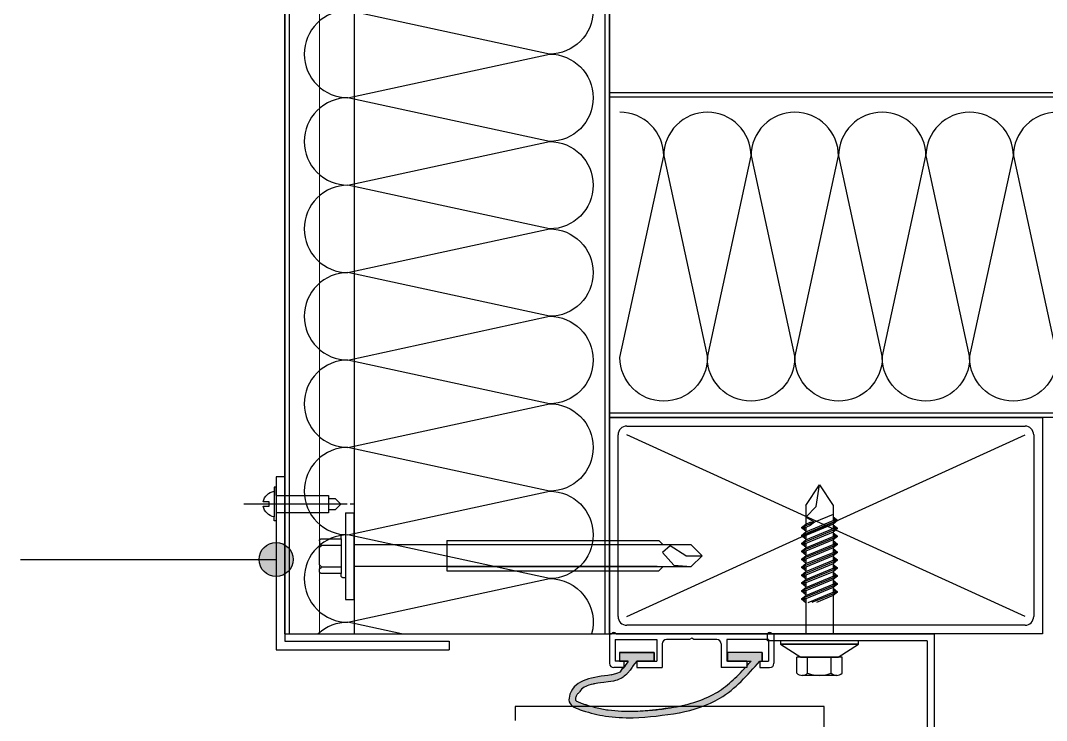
# Model space of a CAD drawing. Header units: millimetres. Extents: x 2752880 to 2775018, y 665860 to 672840.
# Drawn here: x 2760943.3 to 2761180.3, y 671795.3 to 671957 of the extents above; entities that cross this region are included whole.
import ezdxf

# ---------------------------------------------------------------- set-up
doc = ezdxf.new("R2010")
doc.units = ezdxf.units.MM
doc.header["$LTSCALE"] = 10
doc.linetypes.add('CEN', pattern=[62, 60, -1, 0, -1])
for name, color, linetype in [('4', 4, 'Continuous'), ('CEN', 1, 'CEN'), ('FIN(패널-T75 글라스울)', 6, 'Continuous'), ('OVERHEAD DOOR - ETC', 252, 'Continuous'), ('Part', 1, 'Continuous'), ('xref 단면도$0$내부우레탄-1', 13, 'Continuous')]:
    doc.layers.add(name, color=color, linetype=linetype)

# ---------------------------------------------------------------- blocks, each defined once
blk = doc.blocks.new('B')
at = {"color": 4}
for p, q in [((6.571, 0), (-2.98, 0)), ((4.831, 0.8), (0, 0.8)), ((4.831, -0.8), (4.831, 0.8)), ((-2.302, 0), (-2.702, 0)), ((0, -0.8), (4.831, -0.8)), ((7.251, 0), (6.851, 0))]:
    blk.add_line(p, q, dxfattribs=at)
blk.add_lwpolyline([(-0.638, 0.2), (-0.638, -0.2), (-1.188, -0.2, 0.327973), (-0.173, -1.182), (-0.173, 0), (-0.173, 1.182, 0.327973), (-1.188, 0.2)], format="xyb", close=True, dxfattribs=at)
blk.add_lwpolyline([(4.831, -0.52), (5.458, -0.52), (5.978, 0), (5.458, 0.52), (4.831, 0.52)], dxfattribs=at)
at = {"layer": '4'}
for p, q in [((-0.173, 1.566), (-0.173, 1.182)), ((0, 1.566), (-0.173, 1.566)), ((0, 0.8), (0, 1.566)), ((0, -0.8), (0, 0.8)), ((0, -0.8), (0, -1.566)), ((-0.173, -1.566), (-0.173, -1.182)), ((0, -1.566), (-0.173, -1.566))]:
    blk.add_line(p, q, dxfattribs=at)
blk = doc.blocks.new('ADDDA')
at = {"color": 4}
for p, q in [((2758499.09, 670896.96), (2758496.59, 670894.46)), ((2758499.09, 670893.22), (2758499.09, 670896.96)), ((2758499.09, 670896.96), (2758501.59, 670894.46)), ((2758496.93, 670890.47), (2758496.59, 670894.46)), ((2758496.59, 670837.96), (2758496.59, 670894.46)), ((2758499.09, 670893.22), (2758501.38, 670889.59)), ((2758501.59, 670894.46), (2758501.59, 670837.96)), ((2758499.84, 670887.82), (2758496.93, 670890.47)), ((2758501.38, 670889.59), (2758499.84, 670887.82)), ((2758495.59, 670886.96), (2758496.59, 670887.96)), ((2758495.59, 670837.96), (2758495.59, 670886.96)), ((2758496.59, 670886.58), (2758496.59, 670816.56)), ((2758502.59, 670886.96), (2758501.59, 670887.96)), ((2758501.59, 670886.58), (2758501.59, 670816.56)), ((2758502.59, 670837.96), (2758502.59, 670886.96)), ((2758502.59, 670837.96), (2758495.59, 670837.96)), ((2758489.02, 670816.56), (2758509.02, 670816.56)), ((2758509.02, 670814.56), (2758489.02, 670814.56)), ((2758494.02, 670814.56), (2758494.02, 670814.06)), ((2758494.52, 670813.56), (2758495.02, 670813.56)), ((2758503.02, 670813.56), (2758495.02, 670813.56)), ((2758495.02, 670813.56), (2758495.02, 670809.06)), ((2758496.52, 670809.06), (2758496.52, 670813.56)), ((2758501.52, 670809.06), (2758501.52, 670813.56)), ((2758503.02, 670809.06), (2758503.02, 670813.56)), ((2758503.02, 670813.56), (2758503.52, 670813.56)), ((2758504.02, 670814.06), (2758504.02, 670814.56)), ((2758495.52, 670808.56), (2758495.81, 670808.56)), ((2758496.52, 670809.06), (2758496.16, 670808.71)), ((2758496.52, 670809.06), (2758496.87, 670808.71)), ((2758497.23, 670808.56), (2758500.81, 670808.56)), ((2758501.52, 670809.06), (2758501.16, 670808.71)), ((2758501.52, 670809.06), (2758502.02, 670808.56)), ((2758502.52, 670808.56), (2758502.02, 670808.56))]:
    blk.add_line(p, q, dxfattribs=at)
for centre, start, end in [((2758494.52, 670814.06), 180, 270), ((2758503.52, 670814.06), 270, 0), ((2758495.52, 670809.06), 180, 270), ((2758495.81, 670809.06), 270, 315), ((2758497.23, 670809.06), 225, 270), ((2758500.81, 670809.06), 270, 315), ((2758502.52, 670809.06), 270, 0)]:
    blk.add_arc(centre, 0.5, start, end, dxfattribs=at)
at = {"layer": '4'}
for p, q in [((2758489.02, 670814.56), (2758489.02, 670816.56)), ((2758509.02, 670814.56), (2758509.02, 670816.56))]:
    blk.add_line(p, q, dxfattribs=at)

msp = doc.modelspace()

# ---------------------------------------------------------------- hatches: boundary and pattern name
at = {"linetype": 'ByBlock'}
h = msp.add_hatch(color=4, dxfattribs=at)
h.dxf.hatch_style = 1
h.paths.add_polyline_path([(2761006.31, 671832.52, 1), (2760998.42, 671832.52, 1)])
at = {"layer": 'OVERHEAD DOOR - ETC'}
h = msp.add_hatch(color=256, dxfattribs=at)
h.dxf.hatch_style = 1
edge = h.paths.add_edge_path()
edge.add_line((2761081.67, 671809.03), (2761083.67, 671809.03))
edge.add_spline(control_points=[(2761083.67, 671809.03), (2761083.35, 671808.5), (2761083.03, 671807.97), (2761082.67, 671807.53)], knot_values=[0, 0, 0, 0, 1.802776, 1.802776, 1.802776, 1.802776], degree=3, periodic=0)
edge.add_line((2761082.67, 671807.53), (2761082.4, 671807.31))
edge.add_line((2761082.4, 671807.31), (2761081.92, 671806.59))
edge.add_line((2761081.92, 671806.59), (2761081.05, 671806.25))
edge.add_line((2761081.05, 671806.25), (2761079.78, 671805.84))
edge.add_spline(control_points=[(2761079.78, 671805.84), (2761075.6, 671805.35), (2761070.7, 671804.77), (2761069.7, 671798.83), (2761073.96, 671797.3), (2761078.58, 671796.13), (2761086.33, 671795.72), (2761091.95, 671796.57), (2761095.48, 671797.09)], knot_values=[0, 0, 0, 0, 10.510022, 12.30215, 15.888405, 21.408051, 27.790202, 38.523805, 38.523805, 38.523805, 38.523805], degree=3, periodic=0)
edge.add_spline(control_points=[(2761095.48, 671797.09), (2761095.5, 671797.1), (2761098.71, 671797.75), (2761106.25, 671800.09), (2761111.27, 671805.83), (2761114.07, 671809.03)], knot_values=[81.368069, 81.368069, 81.368069, 81.368069, 81.427954, 91.382666, 103.911951, 103.911951, 103.911951, 103.911951], degree=3, periodic=0)
edge.add_line((2761114.07, 671809.03), (2761114.67, 671809.03))
edge.add_line((2761114.67, 671809.03), (2761114.67, 671811.03))
edge.add_line((2761114.67, 671811.03), (2761106.67, 671811.03))
edge.add_line((2761106.67, 671811.03), (2761106.67, 671809.03))
edge.add_line((2761106.67, 671809.03), (2761112.07, 671809.03))
edge.add_spline(control_points=[(2761112.07, 671809.03), (2761111.74, 671808.65), (2761111.41, 671808.27), (2761111.07, 671807.9)], knot_values=[101.110526, 101.110526, 101.110526, 101.110526, 102.614786, 102.614786, 102.614786, 102.614786], degree=3, periodic=0)
edge.add_line((2761111.07, 671807.9), (2761111.07, 671807.53))
edge.add_line((2761111.07, 671807.53), (2761110.73, 671807.53))
edge.add_spline(control_points=[(2761110.73, 671807.53), (2761110.63, 671807.42), (2761110.54, 671807.31), (2761109.35, 671806.03), (2761108.23, 671804.91), (2761106.48, 671803.42), (2761105.88, 671802.95), (2761104.65, 671802.09), (2761104.01, 671801.69), (2761101.76, 671800.48), (2761100, 671799.82), (2761097.32, 671799.04), (2761096.41, 671798.82), (2761095.41, 671798.61), (2761095.32, 671798.59), (2761095.22, 671798.57)], knot_values=[81.408921, 81.408921, 81.408921, 81.408921, 81.846453, 81.846453, 86.724969, 86.724969, 89.164228, 89.164228, 91.603486, 91.603486, 97.394899, 97.394899, 100.290605, 100.290605, 100.605478, 100.605478, 100.605478, 100.605478], degree=3, periodic=0)
edge.add_spline(control_points=[(2761095.22, 671798.57), (2761094.42, 671798.41), (2761093.62, 671798.27), (2761091.66, 671797.97), (2761090.49, 671797.84), (2761088.7, 671797.68), (2761088.09, 671797.64), (2761087.47, 671797.6)], knot_values=[72.981686, 72.981686, 72.981686, 72.981686, 75.56252, 75.56252, 79.405214, 79.405214, 81.408921, 81.408921, 81.408921, 81.408921], degree=3, periodic=0)
edge.add_spline(control_points=[(2761087.47, 671797.6), (2761086.65, 671797.53), (2761085.83, 671797.49), (2761084.93, 671797.46), (2761084.84, 671797.46), (2761084.76, 671797.46)], knot_values=[24.457688, 24.457688, 24.457688, 24.457688, 26.980257, 26.980257, 27.239597, 27.239597, 27.239597, 27.239597], degree=3, periodic=0)
edge.add_spline(control_points=[(2761084.76, 671797.46), (2761083.88, 671797.44), (2761083, 671797.45), (2761081.08, 671797.54), (2761080.06, 671797.63), (2761078.09, 671797.9), (2761077.15, 671798.09), (2761075.69, 671798.45), (2761075.19, 671798.59), (2761074.41, 671798.82), (2761074.15, 671798.9), (2761073.61, 671799.07), (2761073.32, 671799.16), (2761072.79, 671799.34), (2761072.53, 671799.44), (2761072.1, 671799.63), (2761071.91, 671799.73), (2761071.65, 671799.91), (2761071.58, 671799.99), (2761071.53, 671800.05), (2761071.53, 671800.06), (2761071.52, 671800.08), (2761071.52, 671800.08), (2761071.5, 671800.16), (2761071.5, 671800.25), (2761071.52, 671800.49), (2761071.55, 671800.62), (2761071.63, 671800.88), (2761071.68, 671801), (2761071.84, 671801.29), (2761071.97, 671801.45), (2761072.31, 671801.74), (2761072.52, 671801.88), (2761072.87, 671802.78), (2761073.5, 671802.94), (2761074.26, 671803.35), (2761074.93, 671803.68), (2761075.97, 671803.79), (2761076.53, 671803.93), (2761080.32, 671804.42)], knot_values=[0, 0, 0, 0, 2.699013, 2.699013, 5.918469, 5.918469, 9.137924, 9.137924, 10.747652, 10.747652, 11.552515, 11.552515, 12.357379, 12.357379, 13.187027, 13.187027, 14.016674, 14.016674, 14.846322, 14.846322, 15.271824, 15.271824, 15.697327, 15.697327, 16.368626, 16.368626, 17.039926, 17.039926, 17.711225, 17.711225, 18.939482, 18.939482, 20.167739, 20.167739, 21.883718, 21.883718, 23.599698, 23.599698, 24.457688, 24.457688, 24.457688, 24.457688], degree=3, periodic=0)
edge.add_spline(control_points=[(2761080.32, 671804.42), (2761080.9, 671804.54), (2761081.47, 671804.75), (2761082.37, 671805.24), (2761082.72, 671805.48), (2761083.21, 671805.91), (2761083.37, 671806.06), (2761083.67, 671806.38), (2761083.81, 671806.55), (2761084.19, 671807.03), (2761084.39, 671807.35), (2761084.72, 671807.86), (2761084.84, 671808.06), (2761085.67, 671809.03)], knot_values=[0, 0, 0, 0, 1.654202, 1.654202, 2.776859, 2.776859, 3.338188, 3.338188, 3.899517, 3.899517, 4.888564, 4.888564, 5.545615, 5.545615, 5.545615, 5.545615], degree=3, periodic=0)
edge.add_line((2761085.67, 671809.03), (2761089.67, 671809.03))
edge.add_line((2761089.67, 671809.03), (2761089.67, 671811.03))
edge.add_line((2761089.67, 671811.03), (2761081.67, 671811.03))
edge.add_line((2761081.67, 671811.03), (2761081.67, 671809.03))

# ---------------------------------------------------------------- linework, layer by layer
at = {"color": 4, "linetype": 'ByBlock'}
for p, q in [((2761004.36, 672290.33), (2761004.36, 671815.33)), ((2761005.36, 672290.33), (2761005.36, 671815.33)), ((2761020.36, 672290.33), (2761020.36, 671815.33)), ((2761078.36, 671815.33), (2761078.36, 672290.33)), ((2761079.36, 671815.33), (2761079.36, 672290.33)), ((2761079.36, 671815.33), (2761079.36, 672290.33)), ((2761624.78, 671940.33), (2761079.36, 671940.33)), ((2761624.78, 671939.33), (2761079.36, 671939.33)), ((2761624.78, 671866.33), (2761079.36, 671866.33)), ((2761624.78, 671865.33), (2761079.36, 671865.33)), ((2760943.32, 671832.52), (2761002.36, 671832.52)), ((2761004.36, 671815.33), (2761079.36, 671815.33))]:
    msp.add_line(p, q, dxfattribs=at)
at = {"color": 2, "linetype": 'ByBlock'}
for p, q in [((2761002.36, 671851.62), (2761002.36, 671811.62)), ((2761004.36, 671851.62), (2761002.36, 671851.62)), ((2761004.36, 671851.62), (2761004.36, 671813.62)), ((2761004.36, 671813.62), (2761042.36, 671813.62)), ((2761042.36, 671813.62), (2761042.36, 671811.62)), ((2761002.36, 671811.62), (2761042.36, 671811.62))]:
    msp.add_line(p, q, dxfattribs=at)
at = {"color": 4, "linetype": 'ByBlock'}
for points in [[(2761004.36, 671815.33), (2761004.36, 672290.33)], [(2761004.36, 671815.33), (2761004.36, 672290.33), (2761624.78, 672290.33)]]:
    msp.add_lwpolyline(points, dxfattribs=at)
msp.add_circle((2761002.36, 671832.52), 3.94, dxfattribs=at)
at = {"layer": 'FIN(패널-T75 글라스울)'}
msp.add_line((2761079.36, 672290.33), (2761079.36, 671815.33), dxfattribs=at)
at = {"layer": 'OVERHEAD DOOR - ETC'}
for p, q in [((2761079.36, 671815.33), (2761079.36, 671865.33)), ((2761079.36, 671865.33), (2761179.36, 671865.33)), ((2761179.36, 671865.33), (2761179.36, 671815.33)), ((2761083.36, 671863.33), (2761175.36, 671863.33)), ((2761081.36, 671819.33), (2761081.36, 671861.33)), ((2761175.36, 671819.33), (2761083.36, 671861.33)), ((2761083.36, 671819.33), (2761175.36, 671861.33)), ((2761177.36, 671861.33), (2761177.36, 671819.33)), ((2761124.71, 671844.97), (2761127.86, 671849.77)), ((2761127.13, 671844.8), (2761127.86, 671849.77)), ((2761127.86, 671849.77), (2761131.01, 671844.97)), ((2761124.71, 671844.97), (2761124.71, 671840.72)), ((2761124.71, 671842.3), (2761127.13, 671844.8)), ((2761131.01, 671844.97), (2761131.01, 671841.5)), ((2761132.01, 671841.5), (2761123.71, 671838.08)), ((2761132.01, 671841.5), (2761123.71, 671838.08)), ((2761126.72, 671841.16), (2761123.71, 671839.92)), ((2761126.72, 671841.16), (2761123.71, 671839.92)), ((2761126.73, 671841.13), (2761124.71, 671842.3)), ((2761124.71, 671838.89), (2761131.01, 671841.5)), ((2761124.71, 671840.72), (2761125.72, 671841.16)), ((2761125.72, 671841.16), (2761126.72, 671841.16)), ((2761126.72, 671841.16), (2761125.72, 671840.35)), ((2761131.01, 671842.93), (2761126.73, 671841.13)), ((2761132.01, 671841.5), (2761131.01, 671842.31)), ((2761131.01, 671841.9), (2761132.01, 671841.5)), ((2761131.01, 671841.5), (2761132.01, 671841.5)), ((2761132.01, 671841.5), (2761131.01, 671840.7)), ((2761123.71, 671839.92), (2761124.71, 671840.72)), ((2761124.71, 671839.92), (2761123.71, 671839.92)), ((2761124.71, 671839.52), (2761123.71, 671839.92)), ((2761123.71, 671839.92), (2761124.71, 671839.11)), ((2761132.01, 671839.67), (2761123.71, 671836.25)), ((2761132.01, 671839.67), (2761123.71, 671836.25)), ((2761123.71, 671838.08), (2761124.71, 671838.89)), ((2761131.01, 671840.7), (2761124.71, 671838.08)), ((2761125.72, 671840.35), (2761124.71, 671839.92)), ((2761124.71, 671839.92), (2761124.71, 671838.89)), ((2761124.71, 671837.06), (2761131.01, 671839.67)), ((2761131.01, 671838.86), (2761124.71, 671836.25)), ((2761131.01, 671840.7), (2761131.01, 671839.67)), ((2761132.01, 671839.67), (2761131.01, 671840.47)), ((2761131.01, 671840.07), (2761132.01, 671839.67)), ((2761131.01, 671839.67), (2761132.01, 671839.67)), ((2761132.01, 671839.67), (2761131.01, 671838.86)), ((2761131.01, 671838.86), (2761131.01, 671837.84)), ((2761124.71, 671837.68), (2761123.71, 671838.08)), ((2761123.71, 671838.08), (2761124.71, 671837.28)), ((2761124.71, 671838.08), (2761123.71, 671838.08)), ((2761132.01, 671837.84), (2761123.71, 671834.42)), ((2761132.01, 671837.84), (2761123.71, 671834.42)), ((2761123.71, 671836.25), (2761124.71, 671837.06)), ((2761124.71, 671838.08), (2761124.71, 671837.06)), ((2761124.71, 671835.22), (2761131.01, 671837.84)), ((2761131.01, 671837.03), (2761124.71, 671834.42)), ((2761132.01, 671837.84), (2761131.01, 671838.64)), ((2761131.01, 671838.24), (2761132.01, 671837.84)), ((2761131.01, 671837.84), (2761132.01, 671837.84)), ((2761132.01, 671837.84), (2761131.01, 671837.03)), ((2761131.01, 671837.03), (2761131.01, 671836)), ((2761132.01, 671836), (2761131.01, 671836.81)), ((2761131.01, 671836.4), (2761132.01, 671836)), ((2761124.71, 671835.85), (2761123.71, 671836.25)), ((2761123.71, 671836.25), (2761124.71, 671835.45)), ((2761124.71, 671836.25), (2761123.71, 671836.25)), ((2761132.01, 671836), (2761123.71, 671832.59)), ((2761132.01, 671836), (2761123.71, 671832.59)), ((2761123.71, 671834.42), (2761124.71, 671835.22)), ((2761124.71, 671834.42), (2761123.71, 671834.42)), ((2761124.71, 671834.02), (2761123.71, 671834.42)), ((2761123.71, 671834.42), (2761124.71, 671833.61)), ((2761132.01, 671834.17), (2761123.71, 671830.75)), ((2761132.01, 671834.17), (2761123.71, 671830.75)), ((2761124.71, 671836.25), (2761124.71, 671835.22)), ((2761124.71, 671833.39), (2761131.01, 671836)), ((2761131.01, 671835.2), (2761124.71, 671832.59)), ((2761124.71, 671834.42), (2761124.71, 671833.39)), ((2761124.71, 671831.56), (2761131.01, 671834.17)), ((2761131.01, 671836), (2761132.01, 671836)), ((2761132.01, 671836), (2761131.01, 671835.2)), ((2761131.01, 671835.2), (2761131.01, 671834.17)), ((2761132.01, 671834.17), (2761131.01, 671834.97)), ((2761131.01, 671834.57), (2761132.01, 671834.17)), ((2761131.01, 671834.17), (2761132.01, 671834.17)), ((2761132.01, 671834.17), (2761131.01, 671833.37)), ((2761123.71, 671832.59), (2761124.71, 671833.39)), ((2761124.71, 671832.18), (2761123.71, 671832.59)), ((2761123.71, 671832.59), (2761124.71, 671831.78)), ((2761124.71, 671832.59), (2761123.71, 671832.59)), ((2761132.01, 671832.34), (2761123.71, 671828.92)), ((2761132.01, 671832.34), (2761123.71, 671828.92)), ((2761131.01, 671833.37), (2761124.71, 671830.75)), ((2761124.71, 671832.59), (2761124.71, 671831.56)), ((2761124.71, 671829.72), (2761131.01, 671832.34)), ((2761131.01, 671833.37), (2761131.01, 671832.34)), ((2761132.01, 671832.34), (2761131.01, 671833.14)), ((2761131.01, 671832.74), (2761132.01, 671832.34)), ((2761131.01, 671832.34), (2761132.01, 671832.34)), ((2761132.01, 671832.34), (2761131.01, 671831.53)), ((2761123.71, 671830.75), (2761124.71, 671831.56)), ((2761124.71, 671830.35), (2761123.71, 671830.75)), ((2761123.71, 671830.75), (2761124.71, 671829.95)), ((2761124.71, 671830.75), (2761123.71, 671830.75)), ((2761132.01, 671830.5), (2761123.71, 671827.09)), ((2761132.01, 671830.5), (2761123.71, 671827.09)), ((2761123.71, 671828.92), (2761124.71, 671829.72)), ((2761131.01, 671831.53), (2761124.71, 671828.92)), ((2761124.71, 671830.75), (2761124.71, 671829.72)), ((2761124.71, 671827.89), (2761131.01, 671830.5)), ((2761131.01, 671829.7), (2761124.71, 671827.09)), ((2761131.01, 671831.53), (2761131.01, 671830.5)), ((2761132.01, 671830.5), (2761131.01, 671831.31)), ((2761131.01, 671830.91), (2761132.01, 671830.5)), ((2761131.01, 671830.5), (2761132.01, 671830.5)), ((2761132.01, 671830.5), (2761131.01, 671829.7)), ((2761131.01, 671829.7), (2761131.01, 671828.67)), ((2761132.01, 671828.67), (2761131.01, 671829.48)), ((2761124.71, 671828.52), (2761123.71, 671828.92)), ((2761123.71, 671828.92), (2761124.71, 671828.12)), ((2761124.71, 671828.92), (2761123.71, 671828.92)), ((2761132.01, 671828.67), (2761123.71, 671825.25)), ((2761132.01, 671828.67), (2761123.71, 671825.25)), ((2761123.71, 671827.09), (2761124.71, 671827.89)), ((2761124.71, 671826.68), (2761123.71, 671827.09)), ((2761123.71, 671827.09), (2761124.71, 671826.28)), ((2761124.71, 671827.09), (2761123.71, 671827.09)), ((2761124.71, 671828.92), (2761124.71, 671827.89)), ((2761124.71, 671826.06), (2761131.01, 671828.67)), ((2761131.01, 671827.87), (2761124.71, 671825.25)), ((2761124.71, 671827.09), (2761124.71, 671826.06)), ((2761131.01, 671829.07), (2761132.01, 671828.67)), ((2761131.01, 671828.67), (2761132.01, 671828.67)), ((2761132.01, 671828.67), (2761131.01, 671827.87)), ((2761131.01, 671827.87), (2761131.01, 671826.84)), ((2761132.01, 671826.84), (2761131.01, 671827.64)), ((2761131.01, 671827.24), (2761132.01, 671826.84)), ((2761132.01, 671826.84), (2761123.71, 671823.42)), ((2761132.01, 671826.84), (2761123.71, 671823.42)), ((2761123.71, 671825.25), (2761124.71, 671826.06)), ((2761124.71, 671824.85), (2761123.71, 671825.25)), ((2761123.71, 671825.25), (2761124.71, 671824.45)), ((2761124.71, 671825.25), (2761123.71, 671825.25)), ((2761124.71, 671824.22), (2761131.01, 671826.84)), ((2761131.01, 671826.03), (2761124.71, 671823.42)), ((2761124.71, 671825.25), (2761124.71, 671824.22)), ((2761125.23, 671822.61), (2761131.01, 671825)), ((2761132.01, 671825), (2761126.11, 671822.61)), ((2761131.01, 671826.84), (2761132.01, 671826.84)), ((2761132.01, 671826.84), (2761131.01, 671826.03)), ((2761131.01, 671826.03), (2761131.01, 671825)), ((2761132.01, 671825), (2761131.01, 671825.81)), ((2761131.01, 671825.41), (2761132.01, 671825)), ((2761131.01, 671825), (2761132.01, 671825)), ((2761132.01, 671825), (2761131.01, 671824.2)), ((2761123.71, 671823.42), (2761124.71, 671824.22)), ((2761124.71, 671823.02), (2761123.71, 671823.42)), ((2761123.71, 671823.42), (2761124.71, 671822.62)), ((2761124.71, 671823.42), (2761123.71, 671823.42)), ((2761124.71, 671823.42), (2761124.71, 671815.33)), ((2761131.01, 671824.2), (2761127.17, 671822.61)), ((2761131.01, 671824.2), (2761131.01, 671815.33)), ((2761179.36, 671815.33), (2761079.36, 671815.33)), ((2761079.37, 671815.33), (2761079.37, 671808.53)), ((2761079.37, 671815.33), (2761079.81, 671815.33)), ((2761080.93, 671815.33), (2761115.81, 671815.33)), ((2761175.36, 671817.33), (2761083.36, 671817.33)), ((2761106.41, 671815.33), (2761154.36, 671815.33)), ((2761115.86, 671813.73), (2761115.86, 671815.33)), ((2761117.37, 671815.33), (2761116.93, 671815.33)), ((2761117.37, 671815.33), (2761117.37, 671808.53)), ((2761154.36, 671815.33), (2761154.36, 671666.13)), ((2761080.67, 671814.03), (2761080.67, 671809.03)), ((2761080.67, 671814.03), (2761090.27, 671814.03)), ((2761090.27, 671814.03), (2761090.27, 671809.03)), ((2761091.57, 671813.03), (2761091.57, 671807.53)), ((2761097.87, 671814.03), (2761092.57, 671814.03)), ((2761098.37, 671814.33), (2761097.87, 671814.03)), ((2761098.87, 671814.03), (2761098.37, 671814.33)), ((2761104.17, 671814.03), (2761098.87, 671814.03)), ((2761105.17, 671813.03), (2761105.17, 671807.53)), ((2761106.47, 671814.03), (2761106.47, 671809.03)), ((2761116.07, 671814.03), (2761106.47, 671814.03)), ((2761152.76, 671813.73), (2761115.86, 671813.73)), ((2761116.07, 671814.03), (2761116.07, 671809.03)), ((2761136.86, 671813.73), (2761118.86, 671813.73)), ((2761118.86, 671813.73), (2761118.86, 671812.93)), ((2761118.86, 671812.93), (2761136.86, 671812.93)), ((2761136.86, 671812.93), (2761118.86, 671812.93)), ((2761118.86, 671812.93), (2761123.56, 671809.93)), ((2761132.16, 671809.93), (2761136.86, 671812.93)), ((2761136.86, 671812.93), (2761136.86, 671813.73)), ((2761152.76, 671813.73), (2761152.76, 671666.13)), ((2761081.67, 671811.03), (2761089.67, 671811.03)), ((2761081.67, 671811.03), (2761081.67, 671809.03)), ((2761081.67, 671811.03), (2761081.67, 671809.03)), ((2761089.67, 671811.03), (2761081.67, 671811.03)), ((2761081.67, 671811.03), (2761081.67, 671809.03)), ((2761089.67, 671811.03), (2761081.67, 671811.03)), ((2761089.67, 671811.03), (2761089.67, 671809.03)), ((2761089.67, 671809.03), (2761089.67, 671811.03)), ((2761089.67, 671809.03), (2761089.67, 671811.03)), ((2761114.67, 671811.03), (2761106.67, 671811.03)), ((2761106.67, 671811.03), (2761106.67, 671809.03)), ((2761114.67, 671811.03), (2761106.67, 671811.03)), ((2761106.67, 671811.03), (2761106.67, 671809.03)), ((2761114.67, 671811.03), (2761106.67, 671811.03)), ((2761106.67, 671811.03), (2761106.67, 671809.03)), ((2761114.67, 671811.03), (2761114.67, 671809.03)), ((2761114.67, 671809.03), (2761114.67, 671811.03)), ((2761114.67, 671809.03), (2761114.67, 671811.03)), ((2761082.67, 671809.03), (2761080.67, 671809.03)), ((2761083.67, 671809.03), (2761081.67, 671809.03)), ((2761081.67, 671809.03), (2761083.67, 671809.03)), ((2761081.67, 671809.03), (2761083.67, 671809.03)), ((2761082.67, 671809.03), (2761082.67, 671807.53)), ((2761085.67, 671809.03), (2761090.27, 671809.03)), ((2761085.67, 671809.03), (2761085.67, 671807.53)), ((2761089.67, 671809.03), (2761085.67, 671809.03)), ((2761085.67, 671809.03), (2761089.67, 671809.03)), ((2761085.67, 671809.03), (2761089.67, 671809.03)), ((2761111.07, 671809.03), (2761106.47, 671809.03)), ((2761106.67, 671809.03), (2761112.07, 671809.03)), ((2761106.67, 671809.03), (2761112.07, 671809.03)), ((2761106.67, 671809.03), (2761112.07, 671809.03)), ((2761111.07, 671809.03), (2761111.07, 671807.53)), ((2761111.07, 671807.9), (2761111.07, 671807.53)), ((2761111.07, 671807.9), (2761111.07, 671807.53)), ((2761114.07, 671809.03), (2761116.07, 671809.03)), ((2761114.07, 671809.03), (2761114.07, 671807.53)), ((2761114.07, 671809.03), (2761114.67, 671809.03)), ((2761114.07, 671809.03), (2761114.67, 671809.03)), ((2761114.07, 671809.03), (2761114.67, 671809.03)), ((2761133.11, 671809.93), (2761122.61, 671809.93)), ((2761122.61, 671806.23), (2761122.61, 671809.93)), ((2761123.56, 671809.93), (2761132.16, 671809.93)), ((2761125.15, 671806.23), (2761125.15, 671809.93)), ((2761130.58, 671806.23), (2761130.58, 671809.93)), ((2761133.11, 671806.23), (2761133.11, 671809.93)), ((2761079.78, 671805.84), (2761081.05, 671806.25)), ((2761082.67, 671807.53), (2761080.37, 671807.53)), ((2761081.05, 671806.25), (2761081.92, 671806.59)), ((2761081.92, 671806.59), (2761082.4, 671807.31)), ((2761082.4, 671807.31), (2761082.67, 671807.53)), ((2761085.67, 671807.53), (2761091.57, 671807.53)), ((2761111.07, 671807.53), (2761105.17, 671807.53)), ((2761111.07, 671807.53), (2761110.73, 671807.53)), ((2761111.07, 671807.53), (2761110.73, 671807.53)), ((2761114.07, 671807.53), (2761116.37, 671807.53)), ((2761131.94, 671805.73), (2761123.79, 671805.73)), ((2761128.96, 671798.53), (2761057.58, 671798.53)), ((2761057.58, 671798.53), (2761057.58, 671795.33)), ((2761128.96, 671716.13), (2761128.96, 671798.53))]:
    msp.add_line(p, q, dxfattribs=at)
for centre, radius, start, end in [((2761083.36, 671861.33), 2, 90, 180), ((2761175.36, 671861.33), 2, 0, 90), ((2761083.36, 671819.33), 2, 180, 270), ((2761175.36, 671819.33), 2, 270, 0), ((2761080.37, 671814.96), 0.671, 33.5584, 146.4416), ((2761116.37, 671814.96), 0.671, 33.5584, 146.4416), ((2761092.57, 671813.03), 1, 90, 180), ((2761104.17, 671813.03), 1, 0, 90), ((2761080.37, 671808.53), 1, 180, 270), ((2761116.37, 671808.53), 1, 270, 0), ((2761123.88, 671807.59), 1.86, 226.9662, 313.0338), ((2761127.86, 671813.34), 7.61, 249.1195, 290.8805), ((2761131.85, 671807.59), 1.86, 226.9662, 313.0338)]:
    msp.add_arc(centre, radius, start, end, dxfattribs=at)
for points, knots in [([(2761085.67, 671809.03), (2761084.84, 671808.06), (2761084.72, 671807.86), (2761084.39, 671807.35), (2761084.19, 671807.03), (2761083.81, 671806.55), (2761083.67, 671806.38), (2761083.37, 671806.06), (2761083.21, 671805.91), (2761082.72, 671805.48), (2761082.37, 671805.24), (2761081.47, 671804.75), (2761080.9, 671804.54), (2761080.32, 671804.42)], [0, 0, 0, 0, 0.65705, 0.65705, 1.646098, 1.646098, 2.207426, 2.207426, 2.768755, 2.768755, 3.891413, 3.891413, 5.545615, 5.545615, 5.545615, 5.545615]), ([(2761095.48, 671797.09), (2761095.5, 671797.1), (2761098.71, 671797.75), (2761106.25, 671800.09), (2761111.27, 671805.83), (2761114.07, 671809.03)], [81.368069, 81.368069, 81.368069, 81.368069, 81.427954, 91.382666, 103.911951, 103.911951, 103.911951, 103.911951]), ([(2761095.48, 671797.09), (2761095.5, 671797.1), (2761098.71, 671797.75), (2761106.25, 671800.09), (2761111.27, 671805.83), (2761114.07, 671809.03)], [81.368069, 81.368069, 81.368069, 81.368069, 81.427954, 91.382666, 103.911951, 103.911951, 103.911951, 103.911951]), ([(2761079.78, 671805.84), (2761075.6, 671805.35), (2761070.7, 671804.77), (2761069.7, 671798.83), (2761073.96, 671797.3), (2761078.58, 671796.13), (2761086.33, 671795.72), (2761091.95, 671796.57), (2761095.48, 671797.09)], [0, 0, 0, 0, 10.510012, 12.302138, 15.88839, 21.40803, 27.790179, 38.523783, 38.523783, 38.523783, 38.523783]), ([(2761084.76, 671797.46), (2761086.31, 671797.52), (2761087.82, 671797.61), (2761090.49, 671797.84), (2761091.66, 671797.97), (2761093.72, 671798.28), (2761094.61, 671798.44), (2761096.41, 671798.82), (2761097.32, 671799.04), (2761100, 671799.82), (2761101.76, 671800.48), (2761104.01, 671801.69), (2761104.65, 671802.09), (2761105.88, 671802.95), (2761106.48, 671803.42), (2761108.23, 671804.91), (2761109.35, 671806.03), (2761110.54, 671807.31), (2761110.63, 671807.42), (2761110.73, 671807.53)], [70.088544, 70.088544, 70.088544, 70.088544, 74.985393, 74.985393, 78.828087, 78.828087, 81.723794, 81.723794, 84.6195, 84.6195, 90.410913, 90.410913, 92.850171, 92.850171, 95.28943, 95.28943, 100.167946, 100.167946, 100.605478, 100.605478, 100.605478, 100.605478]), ([(2761080.32, 671804.42), (2761076.53, 671803.93), (2761075.97, 671803.79), (2761074.93, 671803.68), (2761074.26, 671803.35), (2761073.5, 671802.94), (2761072.87, 671802.78), (2761072.52, 671801.88), (2761072.31, 671801.74), (2761071.97, 671801.45), (2761071.84, 671801.29), (2761071.68, 671801), (2761071.63, 671800.88), (2761071.55, 671800.62), (2761071.52, 671800.49), (2761071.5, 671800.25), (2761071.5, 671800.16), (2761071.52, 671800.08), (2761071.52, 671800.08), (2761071.53, 671800.06), (2761071.53, 671800.05), (2761071.58, 671799.99), (2761071.65, 671799.91), (2761071.91, 671799.73), (2761072.1, 671799.63), (2761072.53, 671799.44), (2761072.79, 671799.34), (2761073.32, 671799.16), (2761073.61, 671799.07), (2761074.15, 671798.9), (2761074.41, 671798.82), (2761075.19, 671798.59), (2761075.69, 671798.45), (2761077.15, 671798.09), (2761078.09, 671797.9), (2761080.06, 671797.63), (2761081.08, 671797.54), (2761083.08, 671797.45), (2761084.05, 671797.44), (2761085.97, 671797.49), (2761086.93, 671797.55), (2761089.81, 671797.8), (2761091.73, 671798.06), (2761094.2, 671798.42), (2761094.73, 671798.5), (2761095.26, 671798.58)], [0, 0, 0, 0, 0.85799, 0.85799, 2.573969, 2.573969, 4.289949, 4.289949, 5.518206, 5.518206, 6.746463, 6.746463, 7.417762, 7.417762, 8.089062, 8.089062, 8.760361, 8.760361, 9.185864, 9.185864, 9.611366, 9.611366, 10.441014, 10.441014, 11.270661, 11.270661, 12.100309, 12.100309, 12.905173, 12.905173, 13.710036, 13.710036, 15.319764, 15.319764, 18.539219, 18.539219, 21.758675, 21.758675, 24.717028, 24.717028, 27.675381, 27.675381, 33.592087, 33.592087, 35.205692, 35.205692, 35.205692, 35.205692])]:
    msp.add_open_spline(points, degree=3, knots=knots, dxfattribs=at)
for points in [[(2761083.67, 671809.03), (2761083.35, 671808.5), (2761083.03, 671807.97), (2761082.67, 671807.53)], [(2761083.67, 671809.03), (2761083.35, 671808.5), (2761083.03, 671807.97), (2761082.67, 671807.53)], [(2761111.07, 671807.9), (2761111.41, 671808.27), (2761111.74, 671808.65), (2761112.07, 671809.03)], [(2761111.07, 671807.9), (2761111.41, 671808.27), (2761111.74, 671808.65), (2761112.07, 671809.03)]]:
    msp.add_open_spline(points, degree=3, dxfattribs=at)
at = {"layer": 'Part', "color": 0, "linetype": 'ByBlock', "lineweight": 0, "ltscale": 0.1}
msp.add_line((2761012.36, 672290.33), (2761012.36, 671815.33), dxfattribs=at)
at = {"layer": 'xref 단면도$0$내부우레탄-1', "color": 251, "linetype": 'ByBlock'}
for points in [[(2761008.85, 671969.49, 0.414214), (2761018.95, 671959.39), (2761065.51, 671969.49, -1), (2761065.51, 671949.29), (2761018.95, 671959.39, 0.414214), (2761008.85, 671949.29)], [(2761008.85, 671949.29, 0.414214), (2761018.95, 671939.19), (2761065.51, 671949.29, -1), (2761065.51, 671929.09), (2761018.95, 671939.19, 0.414214), (2761008.85, 671929.09)], [(2761008.85, 671949.29, 0.414214), (2761018.95, 671939.19), (2761065.51, 671949.29, -1), (2761065.51, 671929.09), (2761018.95, 671939.19, 0.414214), (2761008.85, 671929.09)], [(2761008.85, 671949.29, 0.414214), (2761018.95, 671939.19), (2761065.51, 671949.29, -1), (2761065.51, 671929.09), (2761018.95, 671939.19, 0.414214), (2761008.85, 671929.09)], [(2761101.98, 671935.84, 0.414214), (2761091.89, 671925.74), (2761101.98, 671879.19, -1), (2761081.79, 671879.19), (2761091.89, 671925.74, 0.414214), (2761081.79, 671935.84)], [(2761122.18, 671935.84, 0.414214), (2761112.08, 671925.74), (2761122.18, 671879.19, -1), (2761101.98, 671879.19), (2761112.08, 671925.74, 0.414214), (2761101.98, 671935.84)], [(2761142.38, 671935.84, 0.414214), (2761132.28, 671925.74), (2761142.38, 671879.19, -1), (2761122.18, 671879.19), (2761132.28, 671925.74, 0.414214), (2761122.18, 671935.84)], [(2761142.38, 671935.84, 0.414214), (2761132.28, 671925.74), (2761142.38, 671879.19, -1), (2761122.18, 671879.19), (2761132.28, 671925.74, 0.414214), (2761122.18, 671935.84)], [(2761162.57, 671935.84, 0.414214), (2761152.47, 671925.74), (2761162.57, 671879.19, -1), (2761142.38, 671879.19), (2761152.47, 671925.74, 0.414214), (2761142.38, 671935.84)], [(2761182.77, 671935.84, 0.414214), (2761172.67, 671925.74), (2761182.77, 671879.19, -1), (2761162.57, 671879.19), (2761172.67, 671925.74, 0.414214), (2761162.57, 671935.84)], [(2761008.85, 671929.09, 0.414214), (2761018.95, 671919), (2761065.51, 671929.09, -1), (2761065.51, 671908.9), (2761018.95, 671919, 0.414214), (2761008.85, 671908.9)], [(2761008.85, 671908.9, 0.414214), (2761018.95, 671898.8), (2761065.51, 671908.9, -1), (2761065.51, 671888.7), (2761018.95, 671898.8, 0.414214), (2761008.85, 671888.7)], [(2761008.85, 671908.9, 0.414214), (2761018.95, 671898.8), (2761065.51, 671908.9, -1), (2761065.51, 671888.7), (2761018.95, 671898.8, 0.414214), (2761008.85, 671888.7)], [(2761008.85, 671908.9, 0.414214), (2761018.95, 671898.8), (2761065.51, 671908.9, -1), (2761065.51, 671888.7), (2761018.95, 671898.8, 0.414214), (2761008.85, 671888.7)], [(2761008.85, 671888.7, 0.414214), (2761018.95, 671878.6), (2761065.51, 671888.7, -1), (2761065.51, 671868.51), (2761018.95, 671878.6, 0.414214), (2761008.85, 671868.51)], [(2761008.85, 671868.51, 0.414214), (2761018.95, 671858.41), (2761065.51, 671868.51, -1), (2761065.51, 671848.31), (2761018.95, 671858.41, 0.414214), (2761008.85, 671848.31)], [(2761008.85, 671868.51, 0.414214), (2761018.95, 671858.41), (2761065.51, 671868.51, -1), (2761065.51, 671848.31), (2761018.95, 671858.41, 0.414214), (2761008.85, 671848.31)], [(2761008.85, 671868.51, 0.414214), (2761018.95, 671858.41), (2761065.51, 671868.51, -1), (2761065.51, 671848.31), (2761018.95, 671858.41, 0.414214), (2761008.85, 671848.31)], [(2761008.85, 671848.31, 0.414214), (2761018.95, 671838.21), (2761065.51, 671848.31, -1), (2761065.51, 671828.11), (2761018.95, 671838.21, 0.414214), (2761008.85, 671828.11)], [(2761008.85, 671828.11, 0.414214), (2761018.95, 671818.02), (2761065.51, 671828.11, -0.495574), (2761075.24, 671815.33, -0.495574)], [(2761031.35, 671815.33), (2761018.95, 671818.02, 0.188983), (2761012.09, 671815.33, 0.188983)]]:
    msp.add_lwpolyline(points, format="xyb", dxfattribs=at)

# ---------------------------------------------------------------- block references
at = {"linetype": 'ByBlock', "xscale": -2.5, "yscale": 2.5, "zscale": 2.5, "rotation": 180}
msp.add_blockref('B', (2761002.36, 671845.33), dxfattribs=at)
at = {"layer": 'CEN', "xscale": -1, "rotation": 270}
msp.add_blockref('ADDDA', (2090203.8, -2086665.71), dxfattribs=at)

doc.saveas('drawing.dxf')
